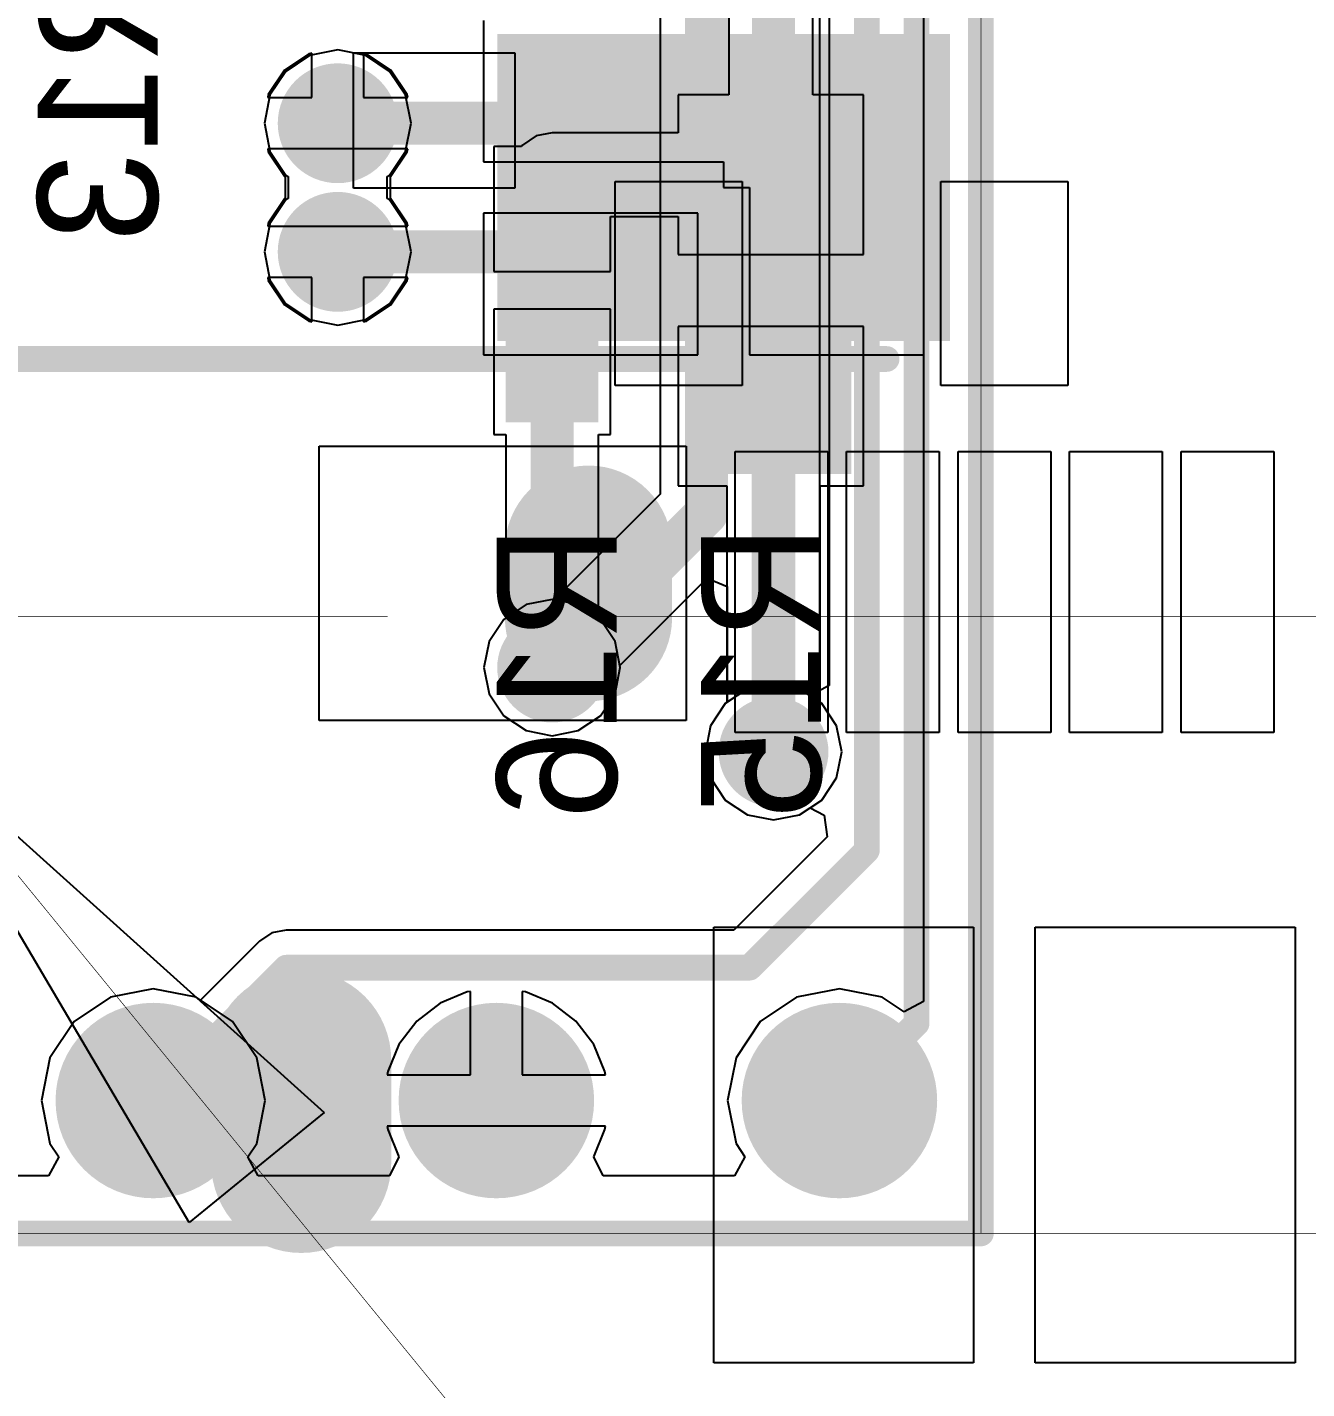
# Model space of a CAD drawing. Header units: millimetres. Extents: x 111 to 521, y 105 to 375.
# Drawn here: x 213.65 to 221.11, y 150.03 to 157.97 of the extents above; entities that cross this region are included whole.
import ezdxf

# ---------------------------------------------------------------- set-up
doc = ezdxf.new("R2010")
doc.units = ezdxf.units.MM
for name, color, linetype in [('BottomLayer', 5, 'Continuous'), ('BottomOverlay', 54, 'Continuous'), ('BottomPaste', 16, 'Continuous'), ('BottomSolder', 6, 'Continuous'), ('DrillDrawing', 1, 'Continuous'), ('KeepOutLayer', 6, 'Continuous'), ('Mechanical17', 56, 'Continuous'), ('Mechanical18', 56, 'Continuous'), ('MidLayer2', 76, 'Continuous'), ('MidLayer3', 90, 'Continuous'), ('MultiLayer', 9, 'Continuous'), ('TopLayer', 1, 'Continuous'), ('TopOverlay', 2, 'Continuous'), ('TopPaste', 8, 'Continuous'), ('TopSolder', 216, 'Continuous'), ('ViaHoleLayer', 16, 'Continuous')]:
    doc.layers.add(name, color=color, linetype=linetype)

msp = doc.modelspace()

# ---------------------------------------------------------------- linework, layer by layer
at = {"layer": 'BottomLayer'}
for p, q in [((218.8774, 168.1985), (218.8774, 152.2862)), ((218.2326, 157.5739), (218.2326, 158.8733)), ((217.7432, 158.3339), (217.7432, 157.5739)), ((215.2953, 157.8135), (215.1532, 157.7186)), ((215.3129, 157.817), (215.2953, 157.8135)), ((215.3129, 157.5589), (215.3129, 157.817)), ((215.6305, 157.8135), (215.6129, 157.817)), ((215.6129, 157.817), (215.6129, 157.5589)), ((215.7725, 157.7186), (215.6305, 157.8135)), ((215.1532, 157.7186), (215.0583, 157.5765)), ((215.8675, 157.5765), (215.7725, 157.7186)), ((215.0583, 157.5765), (215.0548, 157.5589)), ((215.0548, 157.5589), (215.3129, 157.5589)), ((215.6129, 157.5589), (215.871, 157.5589)), ((215.871, 157.5589), (215.8675, 157.5765)), ((217.7432, 157.5739), (217.4479, 157.5739)), ((217.4479, 157.5739), (217.4479, 157.3536)), ((218.5279, 157.5739), (218.2326, 157.5739)), ((218.5279, 156.6439), (218.5279, 157.5739)), ((216.6192, 157.335), (216.5398, 157.2819)), ((216.7129, 157.3536), (216.6192, 157.335)), ((217.4479, 157.3536), (216.7129, 157.3536)), ((215.871, 157.2589), (215.0548, 157.2589)), ((215.0548, 157.2589), (215.0583, 157.2413)), ((215.0583, 157.2413), (215.1532, 157.0993)), ((215.7725, 157.0993), (215.8675, 157.2413)), ((215.8675, 157.2413), (215.871, 157.2589)), ((216.5345, 157.2739), (216.3729, 157.2739)), ((216.3729, 157.2739), (216.3729, 156.5439)), ((216.5398, 157.2819), (216.5345, 157.2739)), ((215.1532, 157.0993), (215.156, 157.0974)), ((215.156, 157.0974), (215.156, 156.9704)), ((215.7698, 157.0974), (215.7725, 157.0993)), ((215.7698, 156.9704), (215.7698, 157.0974)), ((215.1532, 156.9686), (215.0583, 156.8265)), ((215.156, 156.9704), (215.1532, 156.9686)), ((215.7725, 156.9686), (215.7698, 156.9704)), ((215.8675, 156.8265), (215.7725, 156.9686)), ((217.0529, 156.5439), (217.0529, 156.8642)), ((217.0529, 156.8642), (217.4479, 156.8642)), ((217.4479, 156.8642), (217.4479, 156.6439)), ((215.0583, 156.8265), (215.0548, 156.8089)), ((215.0548, 156.8089), (215.871, 156.8089)), ((215.871, 156.8089), (215.8675, 156.8265)), ((217.4479, 156.6439), (218.5279, 156.6439)), ((216.3729, 156.5439), (217.0529, 156.5439)), ((215.3129, 156.5089), (215.0548, 156.5089)), ((215.0548, 156.5089), (215.0583, 156.4913)), ((215.0583, 156.4913), (215.1532, 156.3493)), ((215.3129, 156.2508), (215.3129, 156.5089)), ((215.871, 156.5089), (215.6129, 156.5089)), ((215.6129, 156.5089), (215.6129, 156.2508)), ((215.7725, 156.3493), (215.8675, 156.4913)), ((215.8675, 156.4913), (215.871, 156.5089)), ((215.1532, 156.3493), (215.2953, 156.2543)), ((215.6305, 156.2543), (215.7725, 156.3493)), ((217.0529, 156.3239), (216.3729, 156.3239)), ((216.3729, 156.3239), (216.3729, 155.5939)), ((217.0529, 155.5939), (217.0529, 156.3239)), ((215.2953, 156.2543), (215.3129, 156.2508)), ((215.6129, 156.2508), (215.6305, 156.2543)), ((218.5279, 156.2239), (217.4479, 156.2239)), ((217.4479, 156.2239), (217.4479, 155.2939)), ((218.5279, 155.2939), (218.5279, 156.2239)), ((216.3729, 155.5939), (216.4427, 155.5939)), ((216.4427, 155.5939), (216.4427, 154.5224)), ((216.9831, 154.5224), (216.9831, 155.5939)), ((216.9831, 155.5939), (217.0529, 155.5939)), ((217.4479, 155.2939), (217.7317, 155.2939)), ((217.7317, 155.2939), (217.7317, 154.0301)), ((218.2761, 154.0301), (218.2761, 155.2939)), ((218.2761, 155.2939), (218.5279, 155.2939)), ((216.4317, 154.5151), (216.3455, 154.3861)), ((216.4427, 154.5224), (216.4317, 154.5151)), ((216.9941, 154.5151), (216.9831, 154.5224)), ((217.0802, 154.3861), (216.9941, 154.5151)), ((216.3455, 154.3861), (216.3152, 154.2339)), ((217.1105, 154.2339), (217.0802, 154.3861)), ((216.3152, 154.2339), (216.3455, 154.0817)), ((217.0802, 154.0817), (217.1105, 154.2339)), ((216.3455, 154.0817), (216.4317, 153.9527)), ((216.9941, 153.9527), (217.0802, 154.0817)), ((217.7227, 154.0241), (217.6365, 153.8951)), ((217.7317, 154.0301), (217.7227, 154.0241)), ((218.2851, 154.0241), (218.2761, 154.0301)), ((218.3713, 153.8951), (218.2851, 154.0241)), ((216.4317, 153.9527), (216.5607, 153.8665)), ((216.865, 153.8665), (216.9941, 153.9527)), ((216.5607, 153.8665), (216.7129, 153.8363)), ((216.7129, 153.8363), (216.865, 153.8665)), ((217.6365, 153.8951), (217.6063, 153.7429)), ((218.4015, 153.7429), (218.3713, 153.8951)), ((217.6063, 153.7429), (217.6365, 153.5907)), ((218.3713, 153.5907), (218.4015, 153.7429)), ((217.6365, 153.5907), (217.7227, 153.4617)), ((218.2851, 153.4617), (218.3713, 153.5907)), ((217.7227, 153.4617), (217.8517, 153.3755)), ((218.1561, 153.3755), (218.2851, 153.4617)), ((217.8517, 153.3755), (218.0039, 153.3453)), ((218.0039, 153.3453), (218.1561, 153.3755)), ((214.1382, 152.3118), (213.9265, 152.1703)), ((214.3879, 152.3614), (214.1382, 152.3118)), ((214.6376, 152.3118), (214.3879, 152.3614)), ((214.8493, 152.1703), (214.6376, 152.3118)), ((216.2182, 152.3422), (216.0601, 152.2767)), ((216.2379, 152.3448), (216.2182, 152.3422)), ((216.2379, 151.8589), (216.2379, 152.3448)), ((216.5576, 152.3422), (216.5379, 152.3448)), ((216.5379, 152.3448), (216.5379, 151.8589)), ((216.7157, 152.2767), (216.5576, 152.3422)), ((218.1382, 152.3118), (217.9265, 152.1703)), ((218.3879, 152.3614), (218.1382, 152.3118)), ((218.6376, 152.3118), (218.3879, 152.3614)), ((218.7654, 152.2264), (218.6376, 152.3118)), ((216.0601, 152.2767), (215.9243, 152.1725)), ((216.8515, 152.1725), (216.7157, 152.2767)), ((218.8774, 152.2862), (218.7654, 152.2264)), ((213.9265, 152.1703), (213.785, 151.9586)), ((214.9907, 151.9586), (214.8493, 152.1703)), ((215.9243, 152.1725), (215.8201, 152.0367)), ((216.9556, 152.0367), (216.8515, 152.1725)), ((217.9265, 152.1703), (217.785, 151.9586)), ((215.8201, 152.0367), (215.7546, 151.8786)), ((217.0211, 151.8786), (216.9556, 152.0367)), ((213.785, 151.9586), (213.7353, 151.7089)), ((215.0404, 151.7089), (214.9907, 151.9586)), ((217.785, 151.9586), (217.7354, 151.7089)), ((215.7546, 151.8786), (215.752, 151.8589)), ((215.752, 151.8589), (216.2379, 151.8589)), ((216.5379, 151.8589), (217.0237, 151.8589)), ((217.0237, 151.8589), (217.0211, 151.8786)), ((213.7353, 151.7089), (213.785, 151.4592)), ((214.9907, 151.4592), (215.0404, 151.7089)), ((217.7354, 151.7089), (217.785, 151.4592)), ((217.0237, 151.5589), (215.752, 151.5589)), ((215.752, 151.5589), (215.7546, 151.5392)), ((215.7546, 151.5392), (215.8201, 151.3811)), ((216.9556, 151.3811), (217.0211, 151.5392)), ((217.0211, 151.5392), (217.0237, 151.5589)), ((213.785, 151.4592), (213.837, 151.3814)), ((214.9387, 151.3814), (214.9907, 151.4592)), ((217.785, 151.4592), (217.837, 151.3814)), ((213.837, 151.3814), (213.7772, 151.2693)), ((214.9986, 151.2693), (214.9387, 151.3814)), ((215.8201, 151.3811), (215.765, 151.2693)), ((217.0108, 151.2693), (216.9556, 151.3811)), ((217.837, 151.3814), (217.7772, 151.2693)), ((213.7772, 151.2693), (205.9381, 151.2693)), ((215.765, 151.2693), (214.9986, 151.2693)), ((217.7772, 151.2693), (217.0108, 151.2693))]:
    msp.add_line(p, q, dxfattribs=at)
for points, const_width in [([(217.9879, 157.1089), (217.9879, 158.8733)], 0.2), ([(216.7129, 157.1089), (217.9879, 157.1089)], 0.2), ([(216.7129, 154.2339), (216.7129, 155.7589)], 0.25), ([(218.0039, 153.7429), (218.0039, 155.7615)], 0.254)]:
    msp.add_lwpolyline(points, dxfattribs=dict(at, const_width=const_width))
for points, const_width in [([(215.3231, 157.4089, 1), (215.6026, 157.4089, 1)], 0.2795), ([(216.6629, 157.1089, 1), (216.7629, 157.1089, 1)], 0.1), ([(217.9379, 157.1089, 1), (218.0379, 157.1089, 1)], 0.1), ([(217.9379, 157.1089, 1), (218.0379, 157.1089, 1)], 0.1), ([(215.3231, 156.6589, 1), (215.6026, 156.6589, 1)], 0.2795), ([(216.6504, 155.7589, 1), (216.7754, 155.7589, 1)], 0.125), ([(217.9404, 155.7615, 1), (218.0674, 155.7615, 1)], 0.127), ([(216.5879, 154.2339, 1), (216.8379, 154.2339, 1)], 0.25), ([(216.6504, 154.2339, 1), (216.7754, 154.2339, 1)], 0.125), ([(217.8789, 153.7429, 1), (218.1289, 153.7429, 1)], 0.25), ([(217.9404, 153.7429, 1), (218.0674, 153.7429, 1)], 0.127), ([(214.1379, 151.7089, 1), (214.6379, 151.7089, 1)], 0.5), ([(216.1379, 151.7089, 1), (216.6379, 151.7089, 1)], 0.5), ([(218.1379, 151.7089, 1), (218.6379, 151.7089, 1)], 0.5)]:
    msp.add_lwpolyline(points, format="xyb", close=True, dxfattribs=dict(at, const_width=const_width))
for points in [[(217.5879, 157.4339), (217.5879, 156.7839), (218.3879, 157.4339), (218.3879, 156.7839)], [(216.5129, 157.1339), (216.5129, 156.6839), (216.9129, 157.1339), (216.9129, 156.6839)], [(216.5129, 156.1839), (216.5129, 155.7339), (216.9129, 156.1839), (216.9129, 155.7339)], [(217.5879, 156.0839), (217.5879, 155.4339), (218.3879, 156.0839), (218.3879, 155.4339)]]:
    msp.add_solid(points, dxfattribs=at)
at = {"layer": 'BottomPaste'}
for points in [[(217.6379, 157.3839), (217.6379, 156.8339), (218.3379, 157.3839), (218.3379, 156.8339)], [(216.5629, 157.0839), (216.5629, 156.7339), (216.8629, 157.0839), (216.8629, 156.7339)], [(216.5629, 156.1339), (216.5629, 155.7839), (216.8629, 156.1339), (216.8629, 155.7839)], [(217.6379, 156.0339), (217.6379, 155.4839), (218.3379, 156.0339), (218.3379, 155.4839)]]:
    msp.add_solid(points, dxfattribs=at)
at = {"layer": 'BottomSolder'}
for points, const_width in [([(215.2881, 157.4089, 1), (215.6376, 157.4089, 1)], 0.3495), ([(215.2881, 156.6589, 1), (215.6376, 156.6589, 1)], 0.3495), ([(216.5529, 154.2339, 1), (216.8729, 154.2339, 1)], 0.32), ([(217.8439, 153.7429, 1), (218.1639, 153.7429, 1)], 0.32), ([(214.1029, 151.7089, 1), (214.6729, 151.7089, 1)], 0.57), ([(216.1029, 151.7089, 1), (216.6729, 151.7089, 1)], 0.57), ([(218.1029, 151.7089, 1), (218.6729, 151.7089, 1)], 0.57)]:
    msp.add_lwpolyline(points, format="xyb", close=True, dxfattribs=dict(at, const_width=const_width))
for points in [[(217.5179, 157.5039), (217.5179, 156.7139), (218.4579, 157.5039), (218.4579, 156.7139)], [(216.4429, 157.2039), (216.4429, 156.6139), (216.9829, 157.2039), (216.9829, 156.6139)], [(216.4429, 156.2539), (216.4429, 155.6639), (216.9829, 156.2539), (216.9829, 155.6639)], [(217.5179, 156.1539), (217.5179, 155.3639), (218.4579, 156.1539), (218.4579, 155.3639)]]:
    msp.add_solid(points, dxfattribs=at)
at = {"layer": 'DrillDrawing'}
for p, q in [((212.9007, 153.8757), (215.3832, 151.64)), ((214.5964, 150.9972), (212.9007, 153.8757)), ((215.3832, 151.64), (214.5964, 150.9972))]:
    msp.add_line(p, q, dxfattribs=at)
at = {"layer": 'DrillDrawing', "const_width": 0.0038}
for points in [[(219.2129, 150.9339), (219.2129, 168.5339)], [(212.3629, 154.5339), (214.9029, 154.5339)], [(214.9029, 154.5339), (215.7529, 154.5339)], [(217.0229, 154.5339), (242.8942, 154.5339)], [(212.9007, 153.8757), (230.326, 132.5471)], [(190.4929, 150.9339), (233.7632, 150.9339)], [(190.4929, 150.9339), (242.8942, 150.9339)], [(190.4929, 150.9339), (263.894, 150.9339)], [(205.5129, 150.9339), (219.2129, 150.9339)]]:
    msp.add_lwpolyline(points, dxfattribs=at)
at = {"layer": 'DrillDrawing'}
for points, const_width in [([(215.3866, 157.4089, 1), (215.5391, 157.4089, 1)], 0.1525), ([(215.3866, 156.6589, 1), (215.5391, 156.6589, 1)], 0.1525), ([(214.9019, 154.5339, 1), (214.9038, 154.5339, 1)], 0.0019), ([(214.9019, 154.5339, 1), (214.9038, 154.5339, 1)], 0.0019), ([(215.7519, 154.5339, 1), (215.7538, 154.5339, 1)], 0.0019), ([(217.0219, 154.5339, 1), (217.0238, 154.5339, 1)], 0.0019), ([(216.6629, 154.2339, 1), (216.7629, 154.2339, 1)], 0.1), ([(217.9539, 153.7429, 1), (218.0539, 153.7429, 1)], 0.1), ([(214.2129, 151.7089, 1), (214.5629, 151.7089, 1)], 0.35), ([(216.2129, 151.7089, 1), (216.5629, 151.7089, 1)], 0.35), ([(218.2129, 151.7089, 1), (218.5629, 151.7089, 1)], 0.35), ([(219.212, 150.9339, 1), (219.2139, 150.9339, 1)], 0.0019), ([(219.212, 150.9339, 1), (219.2139, 150.9339, 1)], 0.0019)]:
    msp.add_lwpolyline(points, format="xyb", close=True, dxfattribs=dict(at, const_width=const_width))
at = {"layer": 'KeepOutLayer', "const_width": 0.15}
for points in [[(219.2129, 150.9339), (219.2129, 168.5339)], [(205.5129, 150.9339), (219.2129, 150.9339)]]:
    msp.add_lwpolyline(points, dxfattribs=at)
at = {"layer": 'KeepOutLayer', "const_width": 0.075}
msp.add_lwpolyline([(219.1754, 150.9339, 1), (219.2504, 150.9339, 1)], format="xyb", close=True, dxfattribs=at)
msp.add_lwpolyline([(219.1754, 150.9339, 1), (219.2504, 150.9339, 1)], format="xyb", close=True, dxfattribs=at)
at = {"layer": 'Mechanical17'}
for p, q in [((215.555, 157.03), (215.555, 157.82)), ((215.555, 157.82), (216.495, 157.82)), ((216.495, 157.82), (216.495, 157.03)), ((216.495, 157.03), (215.555, 157.03)), ((217.08, 155.88), (217.08, 157.07)), ((217.08, 157.07), (217.82, 157.07)), ((217.82, 157.07), (217.82, 155.88)), ((218.98, 155.88), (218.98, 157.07)), ((218.98, 157.07), (219.72, 157.07)), ((219.72, 157.07), (219.72, 155.88)), ((217.82, 155.88), (217.08, 155.88)), ((219.72, 155.88), (218.98, 155.88)), ((215.355, 153.925), (215.355, 155.525)), ((215.355, 155.525), (217.495, 155.525)), ((217.495, 155.525), (217.495, 153.925)), ((217.78, 153.855), (217.78, 155.495)), ((217.78, 155.495), (218.32, 155.495)), ((218.32, 155.495), (218.32, 153.855)), ((218.43, 153.855), (218.43, 155.495)), ((218.43, 155.495), (218.97, 155.495)), ((218.97, 155.495), (218.97, 153.855)), ((219.08, 153.855), (219.08, 155.495)), ((219.08, 155.495), (219.62, 155.495)), ((219.62, 155.495), (219.62, 153.855)), ((219.73, 153.855), (219.73, 155.495)), ((219.73, 155.495), (220.27, 155.495)), ((220.27, 155.495), (220.27, 153.855)), ((220.38, 153.855), (220.38, 155.495)), ((220.38, 155.495), (220.92, 155.495)), ((220.92, 155.495), (220.92, 153.855)), ((217.495, 153.925), (215.355, 153.925)), ((218.32, 153.855), (217.78, 153.855)), ((218.97, 153.855), (218.43, 153.855)), ((219.62, 153.855), (219.08, 153.855)), ((220.27, 153.855), (219.73, 153.855)), ((220.92, 153.855), (220.38, 153.855)), ((217.655, 150.18), (217.655, 152.72)), ((217.655, 152.72), (219.17, 152.72)), ((219.17, 152.72), (219.17, 150.18)), ((219.53, 150.18), (219.53, 152.72)), ((219.53, 152.72), (221.045, 152.72)), ((221.045, 152.72), (221.045, 150.18)), ((219.17, 150.18), (217.655, 150.18)), ((221.045, 150.18), (219.53, 150.18))]:
    msp.add_line(p, q, dxfattribs=at)
for points, const_width in [([(216.925, 154.525), (216.925, 154.925)], 0.395), ([(215.25, 151.345), (215.25, 151.945)], 0.42)]:
    msp.add_lwpolyline(points, dxfattribs=dict(at, const_width=const_width))
for points, const_width in [([(216.8263, 154.925, 1), (217.0238, 154.925, 1)], 0.1975), ([(216.8263, 154.525, 1), (217.0238, 154.525, 1)], 0.1975), ([(215.145, 151.945, 1), (215.355, 151.945, 1)], 0.21), ([(215.145, 151.345, 1), (215.355, 151.345, 1)], 0.21)]:
    msp.add_lwpolyline(points, format="xyb", close=True, dxfattribs=dict(at, const_width=const_width))
at = {"layer": 'Mechanical18'}
for points, const_width in [([(216.6, 154.925, -1), (217.25, 154.925)], 0.325), ([(216.7625, 154.725, -1), (217.0875, 154.725)], 0.325), ([(217.0875, 154.725, -1), (216.7625, 154.725)], 0.325), ([(217.25, 154.525, -1), (216.6, 154.525)], 0.325), ([(214.9, 151.945, -1), (215.6, 151.945)], 0.35), ([(215.6, 151.345, -1), (214.9, 151.345)], 0.35)]:
    msp.add_lwpolyline(points, format="xyb", dxfattribs=dict(at, const_width=const_width))
for points, const_width in [([(216.6, 154.525), (216.6, 154.925)], 0.325), ([(217.25, 154.525), (217.25, 154.925)], 0.325), ([(214.9, 151.345), (214.9, 151.945)], 0.35), ([(215.6, 151.345), (215.6, 151.945)], 0.35)]:
    msp.add_lwpolyline(points, dxfattribs=dict(at, const_width=const_width))
for points, const_width in [([(216.5188, 154.925, 1), (216.6813, 154.925, 1)], 0.1625), ([(216.5188, 154.925, 1), (216.6813, 154.925, 1)], 0.1625), ([(217.1688, 154.925, 1), (217.3313, 154.925, 1)], 0.1625), ([(217.1688, 154.925, 1), (217.3313, 154.925, 1)], 0.1625), ([(216.6813, 154.725, 1), (216.8438, 154.725, 1)], 0.1625), ([(216.6813, 154.725, 1), (216.8438, 154.725, 1)], 0.1625), ([(217.0063, 154.725, 1), (217.1688, 154.725, 1)], 0.1625), ([(217.0063, 154.725, 1), (217.1688, 154.725, 1)], 0.1625), ([(216.5188, 154.525, 1), (216.6813, 154.525, 1)], 0.1625), ([(216.5188, 154.525, 1), (216.6813, 154.525, 1)], 0.1625), ([(217.1688, 154.525, 1), (217.3313, 154.525, 1)], 0.1625), ([(217.1688, 154.525, 1), (217.3313, 154.525, 1)], 0.1625), ([(214.8125, 151.945, 1), (214.9875, 151.945, 1)], 0.175), ([(214.8125, 151.945, 1), (214.9875, 151.945, 1)], 0.175), ([(215.5125, 151.945, 1), (215.6875, 151.945, 1)], 0.175), ([(215.5125, 151.945, 1), (215.6875, 151.945, 1)], 0.175), ([(214.8125, 151.345, 1), (214.9875, 151.345, 1)], 0.175), ([(214.8125, 151.345, 1), (214.9875, 151.345, 1)], 0.175), ([(215.5125, 151.345, 1), (215.6875, 151.345, 1)], 0.175), ([(215.5125, 151.345, 1), (215.6875, 151.345, 1)], 0.175)]:
    msp.add_lwpolyline(points, format="xyb", close=True, dxfattribs=dict(at, const_width=const_width))
at = {"layer": 'MidLayer2'}
for p, q in [((218.8774, 168.1985), (218.8774, 152.2862)), ((218.2741, 154.0314), (218.2741, 165.1929)), ((217.3427, 164.7649), (217.3427, 155.2458)), ((215.2953, 157.8135), (215.1532, 157.7186)), ((215.3129, 157.817), (215.2953, 157.8135)), ((215.3129, 157.5589), (215.3129, 157.817)), ((215.6305, 157.8135), (215.6129, 157.817)), ((215.6129, 157.817), (215.6129, 157.5589)), ((215.7725, 157.7186), (215.6305, 157.8135)), ((215.1532, 157.7186), (215.0583, 157.5765)), ((215.8675, 157.5765), (215.7725, 157.7186)), ((215.0583, 157.5765), (215.0548, 157.5589)), ((215.0548, 157.5589), (215.3129, 157.5589)), ((215.6129, 157.5589), (215.871, 157.5589)), ((215.871, 157.5589), (215.8675, 157.5765)), ((215.871, 157.2589), (215.0548, 157.2589)), ((215.0548, 157.2589), (215.0583, 157.2413)), ((215.0583, 157.2413), (215.1532, 157.0993)), ((215.7725, 157.0993), (215.8675, 157.2413)), ((215.8675, 157.2413), (215.871, 157.2589)), ((215.1532, 157.0993), (215.156, 157.0974)), ((215.156, 157.0974), (215.156, 156.9704)), ((215.7698, 157.0974), (215.7725, 157.0993)), ((215.7698, 156.9704), (215.7698, 157.0974)), ((215.1532, 156.9686), (215.0583, 156.8265)), ((215.156, 156.9704), (215.1532, 156.9686)), ((215.7725, 156.9686), (215.7698, 156.9704)), ((215.8675, 156.8265), (215.7725, 156.9686)), ((215.0583, 156.8265), (215.0548, 156.8089)), ((215.0548, 156.8089), (215.871, 156.8089)), ((215.871, 156.8089), (215.8675, 156.8265)), ((215.3129, 156.5089), (215.0548, 156.5089)), ((215.0548, 156.5089), (215.0583, 156.4913)), ((215.0583, 156.4913), (215.1532, 156.3493)), ((215.3129, 156.2508), (215.3129, 156.5089)), ((215.871, 156.5089), (215.6129, 156.5089)), ((215.6129, 156.5089), (215.6129, 156.2508)), ((215.7725, 156.3493), (215.8675, 156.4913)), ((215.8675, 156.4913), (215.871, 156.5089)), ((215.1532, 156.3493), (215.2953, 156.2543)), ((215.6305, 156.2543), (215.7725, 156.3493)), ((215.2953, 156.2543), (215.3129, 156.2508)), ((215.6129, 156.2508), (215.6305, 156.2543)), ((217.3427, 155.2458), (216.7258, 154.629)), ((217.1079, 154.2469), (217.6164, 154.7553)), ((217.6164, 154.7553), (217.7337, 154.7067)), ((217.7337, 154.7067), (217.7337, 154.0314)), ((216.7129, 154.6316), (216.5607, 154.6013)), ((216.7258, 154.629), (216.7129, 154.6316)), ((216.5607, 154.6013), (216.4317, 154.5151)), ((216.4317, 154.5151), (216.3455, 154.3861)), ((216.3455, 154.3861), (216.3152, 154.2339)), ((216.3152, 154.2339), (216.3455, 154.0817)), ((217.0802, 154.0817), (217.1105, 154.2339)), ((217.1105, 154.2339), (217.1079, 154.2469)), ((216.3455, 154.0817), (216.4317, 153.9527)), ((216.9941, 153.9527), (217.0802, 154.0817)), ((217.7227, 154.0241), (217.6365, 153.8951)), ((217.7337, 154.0314), (217.7227, 154.0241)), ((218.2851, 154.0241), (218.2741, 154.0314)), ((218.3713, 153.8951), (218.2851, 154.0241)), ((216.4317, 153.9527), (216.5607, 153.8665)), ((216.865, 153.8665), (216.9941, 153.9527)), ((216.5607, 153.8665), (216.7129, 153.8363)), ((216.7129, 153.8363), (216.865, 153.8665)), ((217.6365, 153.8951), (217.6063, 153.7429)), ((218.4015, 153.7429), (218.3713, 153.8951)), ((217.6063, 153.7429), (217.6365, 153.5907)), ((218.3713, 153.5907), (218.4015, 153.7429)), ((217.6365, 153.5907), (217.7227, 153.4617)), ((218.2851, 153.4617), (218.3713, 153.5907)), ((217.7227, 153.4617), (217.8517, 153.3755)), ((218.1561, 153.3755), (218.2851, 153.4617)), ((217.8517, 153.3755), (218.0039, 153.3453)), ((218.0039, 153.3453), (218.1561, 153.3755)), ((214.1382, 152.3118), (213.9265, 152.1703)), ((214.3879, 152.3614), (214.1382, 152.3118)), ((214.6376, 152.3118), (214.3879, 152.3614)), ((214.8493, 152.1703), (214.6376, 152.3118)), ((216.2182, 152.3422), (216.0601, 152.2767)), ((216.2379, 152.3448), (216.2182, 152.3422)), ((216.2379, 151.8589), (216.2379, 152.3448)), ((216.5576, 152.3422), (216.5379, 152.3448)), ((216.5379, 152.3448), (216.5379, 151.8589)), ((216.7157, 152.2767), (216.5576, 152.3422)), ((218.1382, 152.3118), (217.9265, 152.1703)), ((218.3879, 152.3614), (218.1382, 152.3118)), ((218.6376, 152.3118), (218.3879, 152.3614)), ((218.7654, 152.2264), (218.6376, 152.3118)), ((216.0601, 152.2767), (215.9243, 152.1725)), ((216.8515, 152.1725), (216.7157, 152.2767)), ((218.8774, 152.2862), (218.7654, 152.2264)), ((213.9265, 152.1703), (213.785, 151.9586)), ((214.9907, 151.9586), (214.8493, 152.1703)), ((215.9243, 152.1725), (215.8201, 152.0367)), ((216.9556, 152.0367), (216.8515, 152.1725)), ((217.9265, 152.1703), (217.785, 151.9586)), ((215.8201, 152.0367), (215.7546, 151.8786)), ((217.0211, 151.8786), (216.9556, 152.0367)), ((213.785, 151.9586), (213.7353, 151.7089)), ((215.0404, 151.7089), (214.9907, 151.9586)), ((217.785, 151.9586), (217.7354, 151.7089)), ((215.7546, 151.8786), (215.752, 151.8589)), ((215.752, 151.8589), (216.2379, 151.8589)), ((216.5379, 151.8589), (217.0237, 151.8589)), ((217.0237, 151.8589), (217.0211, 151.8786)), ((213.7353, 151.7089), (213.785, 151.4592)), ((214.9907, 151.4592), (215.0404, 151.7089)), ((217.7354, 151.7089), (217.785, 151.4592)), ((217.0237, 151.5589), (215.752, 151.5589)), ((215.752, 151.5589), (215.7546, 151.5392)), ((215.7546, 151.5392), (215.8201, 151.3811)), ((216.9556, 151.3811), (217.0211, 151.5392)), ((217.0211, 151.5392), (217.0237, 151.5589)), ((213.785, 151.4592), (213.837, 151.3814)), ((214.9387, 151.3814), (214.9907, 151.4592)), ((217.785, 151.4592), (217.837, 151.3814)), ((213.837, 151.3814), (213.7772, 151.2693)), ((214.9986, 151.2693), (214.9387, 151.3814)), ((215.8201, 151.3811), (215.765, 151.2693)), ((217.0108, 151.2693), (216.9556, 151.3811)), ((217.837, 151.3814), (217.7772, 151.2693)), ((213.7772, 151.2693), (205.9381, 151.2693)), ((215.765, 151.2693), (214.9986, 151.2693)), ((217.7772, 151.2693), (217.0108, 151.2693))]:
    msp.add_line(p, q, dxfattribs=at)
at = {"layer": 'MidLayer2', "const_width": 0.25}
for points in [[(218.0039, 153.7429), (218.0039, 165.1929)], [(217.6129, 155.1339), (217.6129, 164.8768)], [(216.7129, 154.2339), (217.6129, 155.1339)]]:
    msp.add_lwpolyline(points, dxfattribs=at)
at = {"layer": 'MidLayer2'}
for points, const_width in [([(215.3231, 157.4089, 1), (215.6026, 157.4089, 1)], 0.2795), ([(215.3231, 156.6589, 1), (215.6026, 156.6589, 1)], 0.2795), ([(217.5504, 155.1339, 1), (217.6754, 155.1339, 1)], 0.125), ([(217.5504, 155.1339, 1), (217.6754, 155.1339, 1)], 0.125), ([(216.5879, 154.2339, 1), (216.8379, 154.2339, 1)], 0.25), ([(216.6504, 154.2339, 1), (216.7754, 154.2339, 1)], 0.125), ([(217.8789, 153.7429, 1), (218.1289, 153.7429, 1)], 0.25), ([(217.9414, 153.7429, 1), (218.0664, 153.7429, 1)], 0.125), ([(214.1379, 151.7089, 1), (214.6379, 151.7089, 1)], 0.5), ([(216.1379, 151.7089, 1), (216.6379, 151.7089, 1)], 0.5), ([(218.1379, 151.7089, 1), (218.6379, 151.7089, 1)], 0.5)]:
    msp.add_lwpolyline(points, format="xyb", close=True, dxfattribs=dict(at, const_width=const_width))
at = {"layer": 'MidLayer3'}
for p, q in [((218.3287, 165.7431), (218.3287, 154.1296)), ((215.2992, 157.8041), (215.1604, 157.7114)), ((215.4629, 157.8366), (215.2992, 157.8041)), ((215.6266, 157.8041), (215.4629, 157.8366)), ((215.7653, 157.7114), (215.6266, 157.8041)), ((215.1604, 157.7114), (215.0677, 157.5726)), ((215.858, 157.5726), (215.7653, 157.7114)), ((215.0677, 157.5726), (215.0352, 157.4089)), ((215.8906, 157.4089), (215.858, 157.5726)), ((215.0352, 157.4089), (215.0677, 157.2452)), ((215.858, 157.2452), (215.8906, 157.4089)), ((215.0677, 157.2452), (215.1604, 157.1065)), ((215.7653, 157.1065), (215.858, 157.2452)), ((215.1604, 157.1065), (215.174, 157.0974)), ((215.174, 157.0974), (215.174, 156.9704)), ((215.7518, 157.0974), (215.7653, 157.1065)), ((215.7518, 156.9704), (215.7518, 157.0974)), ((215.1604, 156.9614), (215.0677, 156.8226)), ((215.174, 156.9704), (215.1604, 156.9614)), ((215.7653, 156.9614), (215.7518, 156.9704)), ((215.858, 156.8226), (215.7653, 156.9614)), ((215.0677, 156.8226), (215.0352, 156.6589)), ((215.8906, 156.6589), (215.858, 156.8226)), ((215.0352, 156.6589), (215.0677, 156.4952)), ((215.858, 156.4952), (215.8906, 156.6589)), ((215.0677, 156.4952), (215.1604, 156.3565)), ((215.7653, 156.3565), (215.858, 156.4952)), ((215.1604, 156.3565), (215.2992, 156.2638)), ((215.6266, 156.2638), (215.7653, 156.3565)), ((215.2992, 156.2638), (215.4629, 156.2312)), ((215.4629, 156.2312), (215.6266, 156.2638)), ((216.7129, 154.6316), (216.5607, 154.6013)), ((216.865, 154.6013), (216.7129, 154.6316)), ((216.5607, 154.6013), (216.4317, 154.5151)), ((216.9941, 154.5151), (216.865, 154.6013)), ((216.4317, 154.5151), (216.3455, 154.3861)), ((217.0802, 154.3861), (216.9941, 154.5151)), ((216.3455, 154.3861), (216.3152, 154.2339)), ((217.1105, 154.2339), (217.0802, 154.3861)), ((216.3152, 154.2339), (216.3455, 154.0817)), ((217.0802, 154.0817), (217.1105, 154.2339)), ((218.0039, 154.1405), (217.8517, 154.1103)), ((218.1561, 154.1103), (218.0039, 154.1405)), ((216.3455, 154.0817), (216.4317, 153.9527)), ((216.9941, 153.9527), (217.0802, 154.0817)), ((217.8517, 154.1103), (217.7227, 154.0241)), ((218.2167, 154.0698), (218.1561, 154.1103)), ((218.3287, 154.1296), (218.2167, 154.0698)), ((217.7227, 154.0241), (217.6365, 153.8951)), ((216.4317, 153.9527), (216.5607, 153.8665)), ((216.865, 153.8665), (216.9941, 153.9527)), ((216.5607, 153.8665), (216.7129, 153.8363)), ((216.7129, 153.8363), (216.865, 153.8665)), ((217.6365, 153.8951), (217.6063, 153.7429)), ((217.6063, 153.7429), (217.6365, 153.5907)), ((217.6365, 153.5907), (217.7227, 153.4617)), ((217.7227, 153.4617), (217.8517, 153.3755)), ((217.8517, 153.3755), (218.0039, 153.3453)), ((218.0039, 153.3453), (218.1561, 153.3755)), ((218.1561, 153.3755), (218.2167, 153.416)), ((218.2167, 153.416), (218.2981, 153.3725)), ((218.2981, 153.3725), (218.3167, 153.2469)), ((218.3167, 153.2469), (217.7729, 152.7031)), ((215.0079, 152.6389), (214.6635, 152.2945)), ((215.079, 152.6864), (215.0079, 152.6389)), ((215.1629, 152.7031), (215.079, 152.6864)), ((217.7729, 152.7031), (215.1629, 152.7031)), ((214.1382, 152.3118), (213.9265, 152.1703)), ((214.3879, 152.3614), (214.1382, 152.3118)), ((214.6376, 152.3118), (214.3879, 152.3614)), ((214.6635, 152.2945), (214.6376, 152.3118)), ((213.9265, 152.1703), (213.785, 151.9586)), ((213.785, 151.9586), (213.7353, 151.7089)), ((213.7353, 151.7089), (213.785, 151.4592)), ((213.785, 151.4592), (213.837, 151.3814)), ((213.837, 151.3814), (213.7772, 151.2693)), ((213.7772, 151.2693), (205.9381, 151.2693))]:
    msp.add_line(p, q, dxfattribs=at)
at = {"layer": 'MidLayer3', "const_width": 0.15}
for points in [[(218.8379, 152.1589), (218.8379, 165.954)], [(218.5479, 153.1681), (218.5479, 165.8339)], [(217.8637, 152.4839), (218.5479, 153.1681)], [(214.3879, 151.7089), (215.1629, 152.4839)], [(215.1629, 152.4839), (217.8637, 152.4839)], [(218.3879, 151.7089), (218.8379, 152.1589)]]:
    msp.add_lwpolyline(points, dxfattribs=at)
at = {"layer": 'MidLayer3'}
for points, const_width in [([(215.3231, 157.4089, 1), (215.6026, 157.4089, 1)], 0.2795), ([(215.3231, 156.6589, 1), (215.6026, 156.6589, 1)], 0.2795), ([(216.5879, 154.2339, 1), (216.8379, 154.2339, 1)], 0.25), ([(217.8789, 153.7429, 1), (218.1289, 153.7429, 1)], 0.25), ([(218.5104, 153.1681, 1), (218.5854, 153.1681, 1)], 0.075), ([(218.5104, 153.1681, 1), (218.5854, 153.1681, 1)], 0.075), ([(215.1254, 152.4839, 1), (215.2004, 152.4839, 1)], 0.075), ([(215.1254, 152.4839, 1), (215.2004, 152.4839, 1)], 0.075), ([(217.8262, 152.4839, 1), (217.9012, 152.4839, 1)], 0.075), ([(217.8262, 152.4839, 1), (217.9012, 152.4839, 1)], 0.075), ([(218.8004, 152.1589, 1), (218.8754, 152.1589, 1)], 0.075), ([(218.8004, 152.1589, 1), (218.8754, 152.1589, 1)], 0.075), ([(214.1379, 151.7089, 1), (214.6379, 151.7089, 1)], 0.5), ([(216.1379, 151.7089, 1), (216.6379, 151.7089, 1)], 0.5), ([(218.1379, 151.7089, 1), (218.6379, 151.7089, 1)], 0.5), ([(214.3504, 151.7089, 1), (214.4254, 151.7089, 1)], 0.075), ([(218.3504, 151.7089, 1), (218.4254, 151.7089, 1)], 0.075)]:
    msp.add_lwpolyline(points, format="xyb", close=True, dxfattribs=dict(at, const_width=const_width))
at = {"layer": 'MultiLayer'}
for points, const_width in [([(215.3231, 157.4089, 1), (215.6026, 157.4089, 1)], 0.2795), ([(215.3231, 156.6589, 1), (215.6026, 156.6589, 1)], 0.2795), ([(216.5879, 154.2339, 1), (216.8379, 154.2339, 1)], 0.25), ([(217.8789, 153.7429, 1), (218.1289, 153.7429, 1)], 0.25), ([(214.1379, 151.7089, 1), (214.6379, 151.7089, 1)], 0.5), ([(216.1379, 151.7089, 1), (216.6379, 151.7089, 1)], 0.5), ([(218.1379, 151.7089, 1), (218.6379, 151.7089, 1)], 0.5)]:
    msp.add_lwpolyline(points, format="xyb", close=True, dxfattribs=dict(at, const_width=const_width))
at = {"layer": 'TopLayer'}
for p, q in [((216.3129, 158.0089), (216.3129, 157.1839)), ((215.2953, 157.8135), (215.1532, 157.7186)), ((215.3129, 157.817), (215.2953, 157.8135)), ((215.3129, 157.5589), (215.3129, 157.817)), ((215.6305, 157.8135), (215.6129, 157.817)), ((215.6129, 157.817), (215.6129, 157.5589)), ((215.7725, 157.7186), (215.6305, 157.8135)), ((215.1532, 157.7186), (215.0583, 157.5765)), ((215.8675, 157.5765), (215.7725, 157.7186)), ((215.0583, 157.5765), (215.0548, 157.5589)), ((215.0548, 157.5589), (215.3129, 157.5589)), ((215.6129, 157.5589), (215.871, 157.5589)), ((215.871, 157.5589), (215.8675, 157.5765)), ((215.871, 157.2589), (215.0548, 157.2589)), ((215.0548, 157.2589), (215.0583, 157.2413)), ((215.0583, 157.2413), (215.1532, 157.0993)), ((215.7725, 157.0993), (215.8675, 157.2413)), ((215.8675, 157.2413), (215.871, 157.2589)), ((216.3129, 157.1839), (217.7129, 157.1839)), ((217.7129, 157.1839), (217.7129, 157.0339)), ((215.1532, 157.0993), (215.156, 157.0974)), ((215.156, 157.0974), (215.156, 156.9704)), ((215.7698, 157.0974), (215.7725, 157.0993)), ((215.7698, 156.9704), (215.7698, 157.0974)), ((217.7129, 157.0339), (217.8629, 157.0339)), ((217.8629, 157.0339), (217.8629, 156.0589)), ((215.1532, 156.9686), (215.0583, 156.8265)), ((215.156, 156.9704), (215.1532, 156.9686)), ((215.7725, 156.9686), (215.7698, 156.9704)), ((215.8675, 156.8265), (215.7725, 156.9686)), ((217.5629, 156.8839), (216.3129, 156.8839)), ((216.3129, 156.8839), (216.3129, 156.0589)), ((217.5629, 156.0589), (217.5629, 156.8839)), ((215.0583, 156.8265), (215.0548, 156.8089)), ((215.0548, 156.8089), (215.871, 156.8089)), ((215.871, 156.8089), (215.8675, 156.8265)), ((215.3129, 156.5089), (215.0548, 156.5089)), ((215.0548, 156.5089), (215.0583, 156.4913)), ((215.0583, 156.4913), (215.1532, 156.3493)), ((215.3129, 156.2508), (215.3129, 156.5089)), ((215.871, 156.5089), (215.6129, 156.5089)), ((215.6129, 156.5089), (215.6129, 156.2508)), ((215.7725, 156.3493), (215.8675, 156.4913)), ((215.8675, 156.4913), (215.871, 156.5089)), ((215.1532, 156.3493), (215.2953, 156.2543)), ((215.6305, 156.2543), (215.7725, 156.3493)), ((215.2953, 156.2543), (215.3129, 156.2508)), ((215.6129, 156.2508), (215.6305, 156.2543)), ((216.3129, 156.0589), (217.5629, 156.0589)), ((217.8629, 156.0589), (218.8774, 156.0589)), ((218.8774, 156.0589), (218.8774, 152.2862)), ((216.7129, 154.6316), (216.5607, 154.6013)), ((216.865, 154.6013), (216.7129, 154.6316)), ((216.5607, 154.6013), (216.4317, 154.5151)), ((216.9941, 154.5151), (216.865, 154.6013)), ((216.4317, 154.5151), (216.3455, 154.3861)), ((217.0802, 154.3861), (216.9941, 154.5151)), ((216.3455, 154.3861), (216.3152, 154.2339)), ((217.1105, 154.2339), (217.0802, 154.3861)), ((216.3152, 154.2339), (216.3455, 154.0817)), ((217.0802, 154.0817), (217.1105, 154.2339)), ((218.0039, 154.1405), (217.8517, 154.1103)), ((218.1561, 154.1103), (218.0039, 154.1405)), ((216.3455, 154.0817), (216.4317, 153.9527)), ((216.9941, 153.9527), (217.0802, 154.0817)), ((217.8517, 154.1103), (217.7227, 154.0241)), ((218.2851, 154.0241), (218.1561, 154.1103)), ((217.7227, 154.0241), (217.6365, 153.8951)), ((218.3713, 153.8951), (218.2851, 154.0241)), ((216.4317, 153.9527), (216.5607, 153.8665)), ((216.865, 153.8665), (216.9941, 153.9527)), ((216.5607, 153.8665), (216.7129, 153.8363)), ((216.7129, 153.8363), (216.865, 153.8665)), ((217.6365, 153.8951), (217.6063, 153.7429)), ((218.4015, 153.7429), (218.3713, 153.8951)), ((217.6063, 153.7429), (217.6365, 153.5907)), ((218.3713, 153.5907), (218.4015, 153.7429)), ((217.6365, 153.5907), (217.7227, 153.4617)), ((218.2851, 153.4617), (218.3713, 153.5907)), ((217.7227, 153.4617), (217.8517, 153.3755)), ((218.1561, 153.3755), (218.2851, 153.4617)), ((217.8517, 153.3755), (218.0039, 153.3453)), ((218.0039, 153.3453), (218.1561, 153.3755)), ((214.1382, 152.3118), (213.9265, 152.1703)), ((214.3879, 152.3614), (214.1382, 152.3118)), ((214.6376, 152.3118), (214.3879, 152.3614)), ((214.8493, 152.1703), (214.6376, 152.3118)), ((216.2182, 152.3422), (216.0601, 152.2767)), ((216.2379, 152.3448), (216.2182, 152.3422)), ((216.2379, 151.8589), (216.2379, 152.3448)), ((216.5576, 152.3422), (216.5379, 152.3448)), ((216.5379, 152.3448), (216.5379, 151.8589)), ((216.7157, 152.2767), (216.5576, 152.3422)), ((218.1382, 152.3118), (217.9265, 152.1703)), ((218.3879, 152.3614), (218.1382, 152.3118)), ((218.6376, 152.3118), (218.3879, 152.3614)), ((218.7654, 152.2264), (218.6376, 152.3118)), ((216.0601, 152.2767), (215.9243, 152.1725)), ((216.8515, 152.1725), (216.7157, 152.2767)), ((218.8774, 152.2862), (218.7654, 152.2264)), ((213.9265, 152.1703), (213.785, 151.9586)), ((214.9907, 151.9586), (214.8493, 152.1703)), ((215.9243, 152.1725), (215.8201, 152.0367)), ((216.9556, 152.0367), (216.8515, 152.1725)), ((217.9265, 152.1703), (217.785, 151.9586)), ((215.8201, 152.0367), (215.7546, 151.8786)), ((217.0211, 151.8786), (216.9556, 152.0367)), ((213.785, 151.9586), (213.7353, 151.7089)), ((215.0404, 151.7089), (214.9907, 151.9586)), ((217.785, 151.9586), (217.7354, 151.7089)), ((215.7546, 151.8786), (215.752, 151.8589)), ((215.752, 151.8589), (216.2379, 151.8589)), ((216.5379, 151.8589), (217.0237, 151.8589)), ((217.0237, 151.8589), (217.0211, 151.8786)), ((213.7353, 151.7089), (213.785, 151.4592)), ((214.9907, 151.4592), (215.0404, 151.7089)), ((217.7354, 151.7089), (217.785, 151.4592)), ((217.0237, 151.5589), (215.752, 151.5589)), ((215.752, 151.5589), (215.7546, 151.5392)), ((215.7546, 151.5392), (215.8201, 151.3811)), ((216.9556, 151.3811), (217.0211, 151.5392)), ((217.0211, 151.5392), (217.0237, 151.5589)), ((213.785, 151.4592), (213.837, 151.3814)), ((214.9387, 151.3814), (214.9907, 151.4592)), ((217.785, 151.4592), (217.837, 151.3814)), ((213.837, 151.3814), (213.7772, 151.2693)), ((214.9986, 151.2693), (214.9387, 151.3814)), ((215.8201, 151.3811), (215.765, 151.2693)), ((217.0108, 151.2693), (216.9556, 151.3811)), ((217.837, 151.3814), (217.7772, 151.2693)), ((213.7772, 151.2693), (205.9381, 151.2693)), ((215.765, 151.2693), (214.9986, 151.2693)), ((217.7772, 151.2693), (217.0108, 151.2693))]:
    msp.add_line(p, q, dxfattribs=at)
for points, const_width in [([(215.3231, 157.4089, 1), (215.6026, 157.4089, 1)], 0.2795), ([(215.4004, 157.4089, 1), (215.5254, 157.4089, 1)], 0.125), ([(217.6504, 157.4089, 1), (217.7754, 157.4089, 1)], 0.125), ([(215.3231, 156.6589, 1), (215.6026, 156.6589, 1)], 0.2795), ([(215.4004, 156.6589, 1), (215.5254, 156.6589, 1)], 0.125), ([(217.6504, 156.6589, 1), (217.7754, 156.6589, 1)], 0.125), ([(216.5879, 154.2339, 1), (216.8379, 154.2339, 1)], 0.25), ([(217.8789, 153.7429, 1), (218.1289, 153.7429, 1)], 0.25), ([(214.1379, 151.7089, 1), (214.6379, 151.7089, 1)], 0.5), ([(216.1379, 151.7089, 1), (216.6379, 151.7089, 1)], 0.5), ([(218.1379, 151.7089, 1), (218.6379, 151.7089, 1)], 0.5)]:
    msp.add_lwpolyline(points, format="xyb", close=True, dxfattribs=dict(at, const_width=const_width))
at = {"layer": 'TopLayer', "const_width": 0.25}
for points in [[(215.4629, 157.4089), (217.7129, 157.4089)], [(215.4629, 156.6589), (217.7129, 156.6589)]]:
    msp.add_lwpolyline(points, dxfattribs=at)
at = {"layer": 'TopLayer'}
msp.add_solid([(218.9629, 157.8589), (216.4629, 157.8589), (218.9629, 156.2089), (216.4629, 156.2089)], dxfattribs=at)
at = {"layer": 'TopOverlay', "const_width": 0.15}
msp.add_lwpolyline([(213.1879, 156.0339), (218.6629, 156.0339)], dxfattribs=at)
at = {"layer": 'TopOverlay', "const_width": 0.075}
msp.add_lwpolyline([(218.6254, 156.0339, 1), (218.7004, 156.0339, 1)], format="xyb", close=True, dxfattribs=at)
at = {"layer": 'TopPaste'}
msp.add_solid([(218.9129, 157.8089), (216.5129, 157.8089), (218.9129, 156.2589), (216.5129, 156.2589)], dxfattribs=at)
at = {"layer": 'TopSolder'}
for points, const_width in [([(215.2881, 157.4089, 1), (215.6376, 157.4089, 1)], 0.3495), ([(215.2881, 156.6589, 1), (215.6376, 156.6589, 1)], 0.3495), ([(216.5529, 154.2339, 1), (216.8729, 154.2339, 1)], 0.32), ([(217.8439, 153.7429, 1), (218.1639, 153.7429, 1)], 0.32), ([(214.1029, 151.7089, 1), (214.6729, 151.7089, 1)], 0.57), ([(216.1029, 151.7089, 1), (216.6729, 151.7089, 1)], 0.57), ([(218.1029, 151.7089, 1), (218.6729, 151.7089, 1)], 0.57)]:
    msp.add_lwpolyline(points, format="xyb", close=True, dxfattribs=dict(at, const_width=const_width))
msp.add_solid([(219.0329, 157.9289), (216.3929, 157.9289), (219.0329, 156.1389), (216.3929, 156.1389)], dxfattribs=at)
at = {"layer": 'ViaHoleLayer'}
for points, const_width in [([(215.3866, 157.4089, 1), (215.5391, 157.4089, 1)], 0.1525), ([(215.3866, 156.6589, 1), (215.5391, 156.6589, 1)], 0.1525), ([(216.6629, 154.2339, 1), (216.7629, 154.2339, 1)], 0.1), ([(217.9539, 153.7429, 1), (218.0539, 153.7429, 1)], 0.1), ([(214.2129, 151.7089, 1), (214.5629, 151.7089, 1)], 0.35), ([(216.2129, 151.7089, 1), (216.5629, 151.7089, 1)], 0.35), ([(218.2129, 151.7089, 1), (218.5629, 151.7089, 1)], 0.35)]:
    msp.add_lwpolyline(points, format="xyb", close=True, dxfattribs=dict(at, const_width=const_width))

# ---------------------------------------------------------------- texts
at = {"layer": 'BottomOverlay', "text_generation_flag": 2}
for s, p in [('R13', (214.4129, 158.4339)), ('R16', (217.0899, 155.0679)), ('R15', (218.2809, 155.0705))]:
    msp.add_text(s, height=0.7, rotation=90, dxfattribs=at).set_placement(p)

doc.saveas('drawing.dxf')
